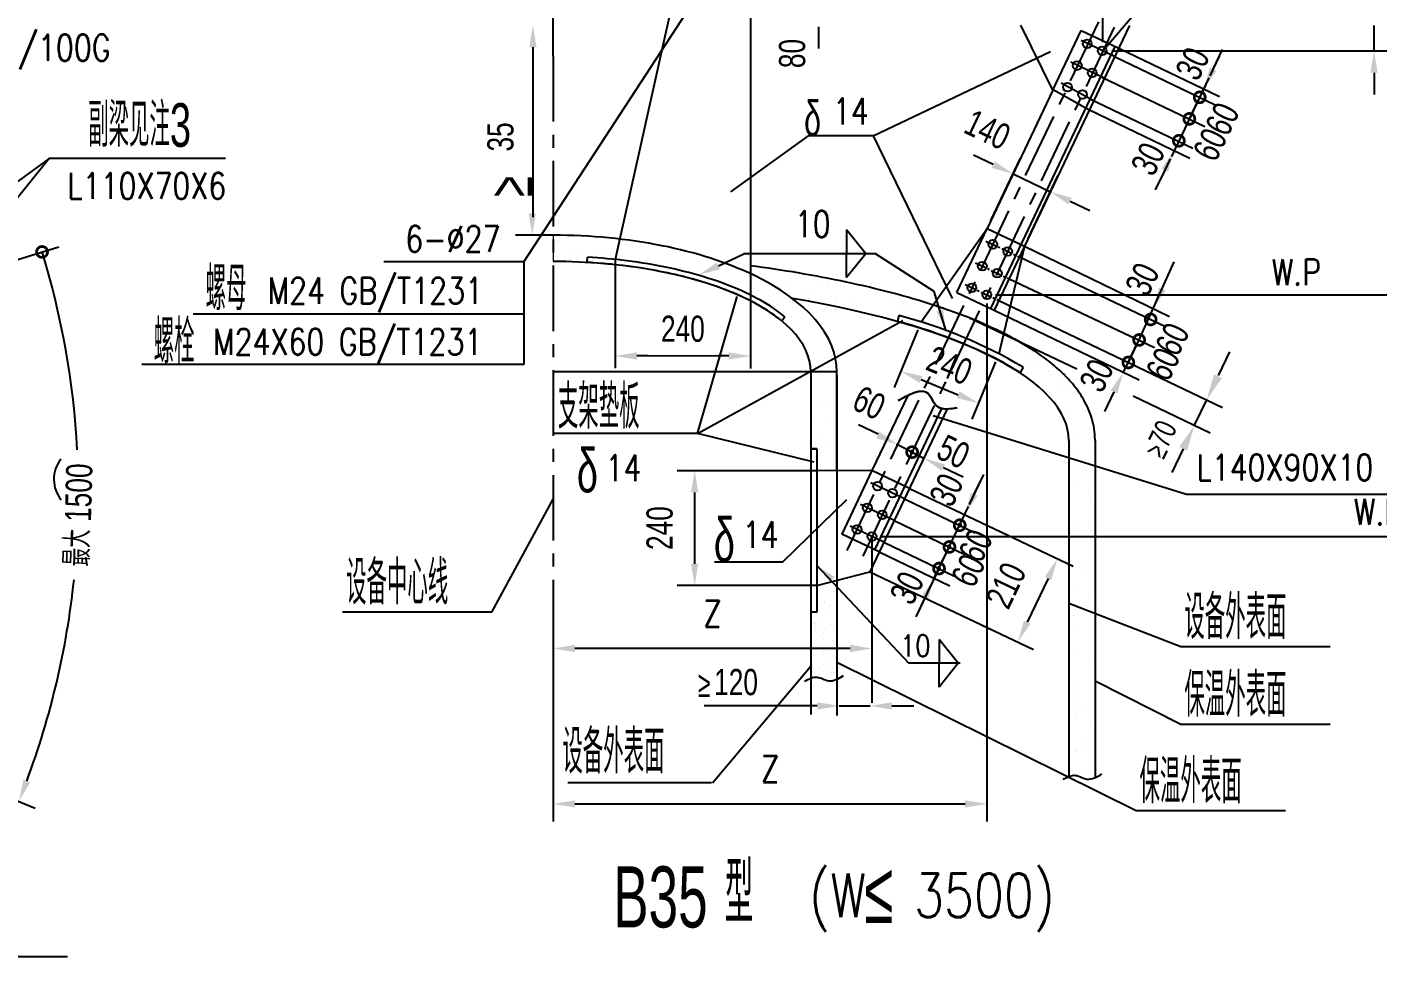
# Model space of a CAD drawing. Extents: x 148 to 221443, y -36682 to 6758.
# Drawn here: x 112932 to 116027, y -18534 to -16402 of the extents above; entities that cross this region are included whole.
import ezdxf
from ezdxf.enums import TextEntityAlignment as Align

# ---------------------------------------------------------------- set-up
doc = ezdxf.new("R2010")
doc.units = 0
doc.header["$LTSCALE"] = 10
doc.header["$MEASUREMENT"] = 0
doc.linetypes.add('CENTERX2', pattern=[4, 2.5, -0.5, 0.5, -0.5])
doc.linetypes.add('PHANTOM2', pattern=[31.75, 15.875, -3.175, 3.175, -3.175, 3.175, -3.175])
for name, color, linetype in [('1', 1, 'Continuous'), ('2', 4, 'Continuous'), ('3', 255, 'Continuous'), ('4', 1, 'CENTERX2'), ('5', 2, 'PHANTOM2'), ('9', 6, 'Continuous'), ('WHITE', 7, 'Continuous')]:
    doc.layers.add(name, color=color, linetype=linetype)
doc.styles.add('HZ', font='ROMS.SHX', dxfattribs={"width": 0.75, "bigfont": 'GBCBIG.SHX'})
doc.styles.get("Standard").update_dxf_attribs({"font": 'wison_e.shx', "width": 0.75, "bigfont": 'wison_c.shx'})
doc.styles.add('XW', font='ROMANS.shx', dxfattribs={"width": 0.85})
doc.dimstyles.new('DIM1', dxfattribs={"dimscale": 20, "dimtxt": 3, "dimasz": 2.5, "dimexe": 2, "dimexo": 0, "dimgap": 1, "dimtad": 0, "dimdec": 0, "dimzin": 0, "dimdsep": 46, "dimtxsty": 'Standard', "dimcen": 2, "dimclrd": 3, "dimclre": 3, "dimclrt": 3, "dimadec": 0, "dimazin": 0, "dimtfac": 0.666667, "dimtdec": 0, "dimtofl": 0, "dimtmove": 2, "dimatfit": 1, "dimfxl": 2, "dimtvp": 1.333333, "dimtolj": 1, "dimtzin": 0, "dimarcsym": 0})

# ---------------------------------------------------------------- blocks, each defined once
blk = doc.blocks.new('_DotSmall')
at = {"layer": 'WHITE', "color": 0, "const_width": 0.5}
blk.add_lwpolyline([(-0.0625, 0, 1), (0.0625, 0, 1)], format="xyb", close=True, dxfattribs=at)
blk = doc.blocks.new('*D1366')
at = {"color": 3, "lineweight": -2}
for p, q in [((112646.2, -17016.5), (113004.7, -16906)), ((112513.1, -18015.9), (112950.4, -18192.3))]:
    blk.add_line(p, q, dxfattribs=at)
for start, end in [(3.0917, 17.1276), (339.555, 353.9968)]:
    blk.add_arc((111166, -17472.6), 1884, start, end, dxfattribs=at)
at = {"color": 3}
blk.add_solid([(112923.6, -18127.7), (112939.1, -18133.7), (112913.3, -18177.3)], dxfattribs=at)
at = {"layer": 'Defpoints', "color": 0}
for p in [(112646.2, -17016.5), (111594, -17340.7), (111596.3, -17646.1), (113027.2, -17765.2), (112513.1, -18015.9)]:
    blk.add_point(p, dxfattribs=at)
at = {"color": 3, "lineweight": -2, "xscale": 50, "yscale": 50, "zscale": 50, "rotation": 107.1276300985596}
blk.add_blockref('_DotSmall', (112966.5, -16917.7), dxfattribs=at)
at = {"color": 3, "insert": (113049.4, -17520.5), "char_height": 60, "attachment_point": 5, "rotation": 88.5443}
blk.add_mtext('最大 1500', dxfattribs=at)

msp = doc.modelspace()

# ---------------------------------------------------------------- linework, layer by layer
for p, q in [((114429.5271, -16260.4744), (114279.3013, -16934.903)), ((114589.5271, -16260.4744), (114589.5271, -17016.4378)), ((115282.4714, -16546.7759), (115208.8661, -16398.0875)), ((115458.1687, -16398.4694), (115217.5271, -16904.6371)), ((115282.4714, -16546.7759), (115131.7297, -16863.8474)), ((115283.0311, -16545.5987), (115367.3348, -16592.6299)), ((114980.563, -17078.0126), (115131.7297, -16863.8474)), ((115131.7297, -16863.8474), (115217.5271, -16904.6371)), ((114215.7898, -16941.794), (114216.4775, -16929.8137)), ((115217.5271, -16904.6371), (115158.3422, -17150.9747)), ((114593.9614, -16973.8685), (114593.9614, -16973.8685)), ((114668.1971, -17066.0742), (114661.7725, -17076.3297)), ((114929.7051, -17063.6082), (114926.2205, -17077.1676)), ((114964.6809, -17074.6463), (114964.6809, -17074.6463)), ((114985.5012, -17071.9052), (114985.5012, -17071.9052)), ((114986.9149, -17060.0247), (114986.9149, -17060.0247)), ((114988.1638, -17076.2926), (114988.1638, -17076.2926)), ((114988.7161, -17075.8424), (114988.7161, -17075.8424)), ((114995.5366, -17083.0485), (114995.5366, -17083.0485)), ((115018.0206, -17067.624), (115018.0206, -17067.624)), ((115190.3941, -17116.3112), (115190.3941, -17116.3112)), ((115192.5605, -17126.1222), (115192.5605, -17126.1222)), ((115197.7669, -17123.0671), (115197.7669, -17123.0671)), ((115199.794, -17133.6961), (115199.794, -17133.6961)), ((115209.4284, -17136.8682), (115209.4284, -17136.8682)), ((115216.9026, -17145.0067), (115216.9026, -17145.0067)), ((115162.5714, -17152.1595), (115162.5714, -17152.1595)), ((115232.5664, -17154.9549), (115232.5664, -17154.9549)), ((115214.3145, -17182.1424), (115207.1441, -17194.1667)), ((114949.8401, -17246.4357), (114867.8404, -17418.9146)), ((115040.3071, -17277.4035), (114862.8872, -17650.5901))]:
    msp.add_line(p, q)
for centre in [(115361.2724, -16440.4569), (115395.5797, -16456.7673), (115338.4261, -16490.6726), (115372.7334, -16506.9829), (115316.1662, -16540.2906), (115350.4735, -16556.6009), (115144.7128, -16900.2266), (115179.0201, -16916.5369), (115120.8789, -16950.255), (115155.1862, -16966.5653), (115097.0449, -16999.7173), (115131.3522, -17016.0277), (114880.9185, -17454.3196), (114915.2258, -17470.6299), (114857.3034, -17503.9918), (114891.6107, -17520.3021), (114833.6883, -17553.664), (114867.9957, -17569.9743)]:
    msp.add_circle(centre, 10)
for radius in [1067.0527, 1081.0527]:
    msp.add_arc((114660.6263, -18110.638), radius, 59.1911824, 75.587308)
for start_param, end_param in [(0.684606863, 0.816669255), (0.684606863, 0.816669255), (0.643497472, 0.684606863), (0.643497472, 0.684606863), (0.637521013, 0.643497472), (0.637521013, 0.643497472), (0.448113179, 0.637521013), (0.448113179, 0.637521013)]:
    msp.add_ellipse((114091.1944, -17349.7562), major_axis=(1227.8837, 0), ratio=0.302766135, start_param=start_param, end_param=end_param)
at = {"layer": '1'}
for p, q in [((114727.7603, -17369.0907), (114727.7603, -17743.7442)), ((114741.7603, -17369.0907), (114727.7603, -17369.0907)), ((114727.7603, -17369.0907), (114741.7603, -17369.0907)), ((114727.7603, -17369.0907), (114727.7603, -17743.7442)), ((114741.4807, -17368.7113), (114741.4807, -17368.7113)), ((114741.7603, -17369.0907), (114741.7603, -17743.7442)), ((114867.8404, -17418.9146), (114741.7603, -17419.0788)), ((114953.6379, -17459.7043), (114867.8404, -17418.9146)), ((114741.7603, -17682.3389), (114862.8872, -17650.5901)), ((114741.7603, -17682.3389), (114741.7603, -17743.7442)), ((114746.1339, -17730.5798), (114746.1339, -17730.5798)), ((114741.7603, -17743.7442), (114727.7603, -17743.7442)), ((114741.7603, -17743.7442), (114727.7603, -17743.7442)), ((114735.5636, -17746.2845), (114735.5636, -17746.2845))]:
    msp.add_line(p, q, dxfattribs=at)
at = {"layer": '2', "linetype": 'Continuous'}
for p, q in [((114137.4602, -16469.0726), (114137.4602, -15605.8201)), ((115397.1749, -16436.8938), (115397.1749, -15605.8201)), ((115397.1749, -16436.8938), (115397.1749, -15605.8201)), ((115397.1749, -16436.8938), (115397.1749, -15782.4541)), ((115397.1749, -16456.8938), (115877.5002, -15889.5167)), ((114745.5809, -16401.4694), (114745.5809, -16451.4694)), ((116018.2799, -16456.8938), (116018.2799, -16398.4694)), ((114870.9709, -16651.9062), (115276.7292, -16458.1951)), ((115417.1749, -16456.8938), (116058.2799, -16456.8938)), ((115433.36, -16450.6523), (115664.2063, -16561.4093)), ((115649.7711, -16499.0264), (115671.3998, -16453.9465)), ((115423.7699, -16469.5376), (115654.536, -16580.2562)), ((115642.6438, -16513.811), (115664.2725, -16468.7311)), ((115391.8937, -16515.2463), (115630.7442, -16629.8436)), ((115618.8075, -16563.4918), (115640.4363, -16518.4119)), ((116018.2799, -16506.8938), (116018.2799, -16556.8938)), ((115621.015, -16558.8909), (115597.1788, -16608.5717)), ((115631.8294, -16536.3508), (115621.015, -16558.8909)), ((115365.7261, -16565.9841), (115603.3811, -16680.0079)), ((115594.6952, -16613.7481), (115616.324, -16568.6682)), ((115366.1349, -16592.0542), (115596.4515, -16702.5571)), ((115597.1788, -16608.5717), (115573.0665, -16658.828)), ((115599.3863, -16603.9708), (115577.7575, -16649.0507)), ((114870.9709, -16651.9062), (115051.4302, -17024.7497)), ((115575.5501, -16653.6516), (115553.9213, -16698.7315)), ((115573.0665, -16658.828), (115560.3876, -16685.2541)), ((113386.7961, -16703.3888), (112982.9163, -16703.3888)), ((115145.9442, -16717.4975), (115100.7877, -16696.0292)), ((115140.317, -16845.7848), (115208.2754, -16702.8405)), ((115551.4377, -16703.9079), (115529.809, -16748.9878)), ((115191.1008, -16738.9657), (115276.8982, -16779.7555)), ((115226.1144, -16886.5745), (115294.0728, -16743.6302)), ((115538.7589, -16730.334), (115517.1301, -16775.4139)), ((115322.0548, -16801.2237), (115367.2113, -16822.692)), ((114145.0681, -16890.3773), (114145.0681, -16890.3773)), ((114152.1733, -16894.8792), (114152.1733, -16894.8792)), ((114147.2182, -16929.1174), (114147.2182, -16929.1174)), ((114876.2048, -16922.0226), (114574.7272, -16922.0226)), ((115205.8138, -16929.2751), (115542.0419, -17089.516)), ((114279.3013, -16934.903), (114279.3013, -17183.8971)), ((115479.0253, -17120.4533), (115560.4158, -16940.1095)), ((114669.3322, -16987.6888), (114669.3322, -16987.6888)), ((114707.2796, -16976.1311), (114707.2796, -16976.1311)), ((114771.6558, -16988.1796), (114771.6558, -16988.1796)), ((114589.5271, -17016.4378), (114589.5271, -17184.873)), ((114596.4469, -17011.3983), (114596.4469, -17011.3983)), ((114597.556, -17001.6152), (114597.556, -17001.6152)), ((114603.8197, -17018.1542), (114603.8197, -17018.1542)), ((114604.6613, -17006.1172), (114604.6613, -17006.1172)), ((114621.4421, -16998.8811), (114621.4421, -16998.8811)), ((114632.8802, -17020.0805), (114632.8802, -17020.0805)), ((114712.4592, -17004.2859), (114712.4592, -17004.2859)), ((114733.2796, -17001.5448), (114733.2796, -17001.5448)), ((114746.1205, -16999.7921), (114746.1205, -16999.7921)), ((114765.799, -16997.2636), (114765.799, -16997.2636)), ((114828.1236, -17023.8567), (114828.1236, -17023.8567)), ((115037.0347, -17097.2193), (115010.4514, -17008.2468)), ((115151.3522, -17016.0277), (116192.0312, -17016.0277)), ((114632.2256, -17036.074), (114632.2256, -17036.074)), ((114644.4742, -17042.599), (114644.4742, -17042.599)), ((114649.748, -17030.8265), (114649.748, -17030.8265)), ((114651.847, -17049.3549), (114651.847, -17049.3549)), ((114654.0238, -17037.2924), (114654.0238, -17037.2924)), ((114677.9099, -17034.5583), (114677.9099, -17034.5583)), ((114679.366, -17031.8335), (114679.366, -17031.8335)), ((114686.5567, -17028.9212), (114686.5567, -17028.9212)), ((114696.2338, -17042.5794), (114696.2338, -17042.5794)), ((114707.3771, -17026.1801), (114707.3771, -17026.1801)), ((114723.4199, -17025.1923), (114723.4199, -17025.1923)), ((114911.124, -17026.4109), (114911.124, -17026.4109)), ((114927.9919, -17037.1568), (114927.9919, -17037.1568)), ((114930.4472, -17024.3475), (114930.4472, -17024.3475)), ((114948.3508, -17039.8107), (114948.3508, -17039.8107)), ((114684.1809, -17065.5569), (114684.1809, -17065.5569)), ((114710.4722, -17069.5121), (114710.4722, -17069.5121)), ((114731.9976, -17072.0617), (114731.9976, -17072.0617)), ((114882.2113, -17061.3602), (114882.2113, -17061.3602)), ((114678.4321, -17086.524), (114678.4321, -17086.524)), ((114685.8049, -17093.2799), (114685.8049, -17093.2799)), ((114720.6044, -17125.1677), (114720.6044, -17125.1677)), ((114540.2343, -17156.0738), (114329.3013, -17156.0738)), ((114734.5173, -17149.1347), (114734.5173, -17149.1347)), ((114742.7773, -17169.6762), (114742.7773, -17169.6762)), ((114760.4174, -17161.6496), (114760.4174, -17161.6496)), ((114767.7901, -17168.4055), (114767.7901, -17168.4055)), ((114775.392, -17157.1148), (114775.392, -17157.1148)), ((115250.5496, -17173.7563), (115250.5496, -17173.7563)), ((115270.1525, -17175.5538), (115270.1525, -17175.5538)), ((114785.2729, -17189.1949), (114785.2729, -17189.1949)), ((115272.3794, -17191.4368), (115272.3794, -17191.4368)), ((115279.7521, -17198.1927), (115279.7521, -17198.1927)), ((115307.0173, -17209.4335), (115307.0173, -17209.4335)), ((114737.037, -17226.2076), (114737.037, -17226.2076)), ((115307.1221, -17236.6951), (115307.1221, -17236.6951)), ((115314.5516, -17230.0806), (115314.5516, -17230.0806)), ((114757.9406, -17262.9783), (114757.9406, -17262.9783)), ((114775.0825, -17269.8403), (114775.0825, -17269.8403)), ((115274.6027, -17240.9763), (115274.6027, -17240.9763)), ((115354.3646, -17266.5624), (115354.3646, -17266.5624)), ((115302.4577, -17275.7179), (115302.4577, -17275.7179)), ((115309.5371, -17286.5065), (115309.5371, -17286.5065)), ((115361.7374, -17273.3183), (115361.7374, -17273.3183)), ((114468.2022, -17333.5832), (114137.4602, -17333.5832)), ((114735.8901, -17399.8767), (114468.2022, -17333.5832)), ((114739.5568, -17303.2806), (114739.5568, -17303.2806)), ((114746.6634, -17331.3188), (114746.6634, -17331.3188)), ((114764.3298, -17310.526), (114764.3298, -17310.526)), ((114762.3011, -17365.9703), (114762.3011, -17365.9703)), ((115323.4775, -17383.551), (115323.4775, -17383.551)), ((115334.7628, -17375.882), (115334.7628, -17375.882)), ((115358.277, -17415.4389), (115358.277, -17415.4389)), ((115366.1445, -17401.0829), (115366.1445, -17401.0829)), ((115327.5421, -17441.1388), (115327.5421, -17441.1388)), ((115348.3624, -17438.3977), (115348.3624, -17438.3977)), ((113996.8285, -17743.4604), (114137.4337, -17484.2761)), ((114663.5695, -17627.921), (114810.0035, -17484.9214)), ((114953.6379, -17459.7043), (115328.9686, -17638.1435)), ((115320.0172, -17525.6715), (115320.0172, -17525.6715)), ((115321.7811, -17526.7786), (115321.7811, -17526.7786)), ((115338.6489, -17537.5246), (115338.6489, -17537.5246)), ((115364.4219, -17539.8495), (115364.4219, -17539.8495)), ((114867.9957, -17569.9743), (114867.9957, -17951.5909)), ((115359.8302, -17562.1534), (115359.8302, -17562.1534)), ((115367.203, -17568.9093), (115367.203, -17568.9093)), ((115371.184, -17555.2288), (115371.184, -17555.2288)), ((114867.9957, -17589.9743), (114867.9957, -17866.7177)), ((115319.616, -17594.7983), (115319.616, -17594.7983)), ((114507.2266, -17627.921), (114663.5695, -17627.921)), ((114741.0707, -17635.8187), (114952.3672, -17860.4636)), ((115354.0862, -17626.9427), (115354.0862, -17626.9427)), ((115370.954, -17637.6887), (115370.954, -17637.6887)), ((115373.7037, -17632.3017), (115373.7037, -17632.3017)), ((114862.8872, -17650.5901), (115238.2179, -17829.0293)), ((115271.3751, -17666.1254), (115223.5609, -17766.6982)), ((115321.5704, -17672.386), (115321.5704, -17672.386)), ((115322.1358, -17671.8712), (115322.1358, -17671.8712)), ((115346.9706, -17645.713), (115346.9706, -17645.713)), ((114752.1554, -17688.6453), (114752.1554, -17688.6453)), ((114765.2697, -17676.2775), (114765.2697, -17676.2775)), ((114765.2697, -17676.2775), (114765.2697, -17676.2775)), ((114765.2697, -17676.2775), (114765.2697, -17676.2775)), ((114765.2697, -17676.2775), (114765.2697, -17676.2775)), ((114781.6939, -17696.0893), (114781.6939, -17696.0893)), ((115328.9431, -17679.1419), (115328.9431, -17679.1419)), ((114753.4153, -17727.1818), (114753.4153, -17727.1818)), ((114754.9559, -17715.2687), (114754.9559, -17715.2687)), ((114758.6423, -17718.6466), (114758.6423, -17718.6466)), ((114759.0504, -17721.4555), (114759.0504, -17721.4555)), ((114767.4844, -17726.8285), (114767.4844, -17726.8285)), ((114773.2995, -17727.0034), (114773.2995, -17727.0034)), ((114776.0421, -17734.5905), (114776.0421, -17734.5905)), ((114777.5333, -17708.6754), (114777.5333, -17708.6754)), ((114783.7096, -17725.6329), (114783.7096, -17725.6329)), ((115363.7426, -17711.0298), (115363.7426, -17711.0298)), ((115376.2235, -17709.3747), (115376.2235, -17709.3747)), ((114754.6752, -17765.7183), (114754.6752, -17765.7183)), ((114778.7931, -17747.2119), (114778.7931, -17747.2119)), ((115324.6555, -17748.9442), (115324.6555, -17748.9442)), ((115330.5107, -17751.446), (115330.5107, -17751.446)), ((115351.3311, -17748.705), (115351.3311, -17748.705)), ((114735.826, -17770.385), (114735.826, -17770.385)), ((114736.4346, -17768.5115), (114736.4346, -17768.5115)), ((114739.5124, -17773.7629), (114739.5124, -17773.7629)), ((114751.7162, -17796.3665), (114751.7162, -17796.3665)), ((114764.5738, -17779.9351), (114764.5738, -17779.9351)), ((114775.203, -17771.5376), (114775.203, -17771.5376)), ((114783.6369, -17776.9106), (114783.6369, -17776.9106)), ((115339.4177, -17776.7647), (115339.4177, -17776.7647)), ((115378.7432, -17786.4476), (115378.7432, -17786.4476)), ((114817.9957, -17826.7177), (114187.4602, -17826.7177)), ((114729.0727, -17821.7328), (114729.0727, -17821.7328)), ((114730.1511, -17824.0395), (114730.1511, -17824.0395)), ((114737.5067, -17827.1058), (114737.5067, -17827.1058)), ((114755.9351, -17804.2547), (114755.9351, -17804.2547)), ((114776.8186, -17807.9478), (114776.8186, -17807.9478)), ((114780.505, -17811.3258), (114780.505, -17811.3258)), ((114781.3129, -17824.2849), (114781.3129, -17824.2849)), ((115325.4828, -17821.2624), (115325.4828, -17821.2624)), ((115327.1752, -17826.0171), (115327.1752, -17826.0171)), ((114729.1783, -17836.3781), (114729.1783, -17836.3781)), ((114737.7822, -17844.8232), (114737.7822, -17844.8232)), ((114756.3438, -17832.8016), (114756.3438, -17832.8016)), ((114757.1949, -17842.7912), (114757.1949, -17842.7912)), ((114766.754, -17831.4311), (114766.754, -17831.4311)), ((114767.8688, -17846.4486), (114767.8688, -17846.4486)), ((114783.0137, -17829.2905), (114783.0137, -17829.2905)), ((115473.1004, -18199.1134), (114787.7303, -17858.5019)), ((115365.2958, -17857.7443), (115365.2958, -17857.7443)), ((115367.3906, -17850.1567), (115367.3906, -17850.1567)), ((114502.4577, -18134.8169), (114726.9692, -17868.1321)), ((114731.3585, -17887.874), (114731.3585, -17887.874)), ((114731.4109, -17862.576), (114731.4109, -17862.576)), ((114745.2253, -17871.8148), (114745.2253, -17871.8148)), ((114747.6182, -17885.7334), (114747.6182, -17885.7334)), ((114753.6592, -17877.1878), (114753.6592, -17877.1878)), ((114757.6887, -17863.0641), (114757.6887, -17863.0641)), ((114761.3751, -17866.4421), (114761.3751, -17866.4421)), ((114774.7838, -17882.157), (114774.7838, -17882.157)), ((114778.7749, -17882.386), (114778.7749, -17882.386)), ((114785.1939, -17880.7865), (114785.1939, -17880.7865)), ((115069.6954, -17860.4636), (114952.3672, -17860.4636)), ((115371.7228, -17876.9288), (115371.7228, -17876.9288)), ((115372.6686, -17864.5002), (115372.6686, -17864.5002)), ((114784.0213, -17896.5306), (114784.0213, -17896.5306)), ((115329.695, -17903.0901), (115329.695, -17903.0901)), ((115326.4359, -17927.6613), (115326.4359, -17927.6613)), ((115343.3038, -17938.4073), (115343.3038, -17938.4073)), ((114692.4702, -17958.2899), (114483.5734, -17958.2899)), ((114742.4702, -17958.2899), (114692.4702, -17958.2899)), ((114792.4702, -17958.2899), (114863.6744, -17958.2899)), ((114913.6744, -17958.2899), (114963.6744, -17958.2899)), ((115327.036, -17967.977), (115327.036, -17967.977)), ((115332.2147, -17980.163), (115332.2147, -17980.163)), ((115334.4087, -17974.7329), (115334.4087, -17974.7329)), ((115349.9392, -17956.0203), (115349.9392, -17956.0203)), ((115369.2082, -18006.6207), (115369.2082, -18006.6207)), ((115358.7411, -18027.8254), (115358.7411, -18027.8254)), ((115375.6089, -18038.5714), (115375.6089, -18038.5714)), ((115333.4793, -18061.7533), (115333.4793, -18061.7533)), ((115334.7344, -18057.236), (115334.7344, -18057.236)), ((115354.2997, -18059.0122), (115354.2997, -18059.0122)), ((115330.9484, -18116.8534), (115330.9484, -18116.8534))]:
    msp.add_line(p, q, dxfattribs=at)
at = {"layer": '2'}
for p, q in [((114070.2253, -16940.7523), (114454.5271, -16351.4694)), ((114091.0347, -16448.4694), (114091.0347, -16838.1823)), ((114722.1002, -16651.9062), (114544.0916, -16780.2461)), ((114870.9709, -16651.9062), (114722.1002, -16651.9062)), ((114137.4602, -16879.5307), (114051.0347, -16879.5307)), ((115010.4514, -17008.2468), (114876.2048, -16922.0226)), ((115217.5271, -16904.6371), (115549.328, -17065.9239)), ((114070.2253, -16940.7523), (113749.6614, -16940.7523)), ((114070.2253, -16940.7523), (114070.2253, -17175.5897)), ((115181.9799, -16979.3035), (115515.6744, -17136.4615)), ((115131.3522, -17036.0277), (115131.3522, -18222.8862)), ((115147.7182, -17051.4738), (115480.1566, -17210.6434)), ((115158.4533, -17028.8936), (115670.8349, -17274.1731)), ((114070.2253, -17060.0104), (113312.5364, -17060.0104)), ((115091.3842, -17069.0208), (115337.208, -17185.8441)), ((114972.9695, -17096.5149), (114918.9196, -17228.2128)), ((115479.5966, -17119.1876), (115454.8627, -17170.8463)), ((115454.8936, -17170.7817), (115476.486, -17125.6843)), ((115479.5966, -17119.1876), (115458.0042, -17164.2849)), ((115661.6192, -17200.7954), (115687.53, -17146.6786)), ((114070.2253, -17175.5897), (113195.1499, -17175.5897)), ((115150.7487, -17169.4771), (115096.6988, -17301.1749)), ((115444.0787, -17193.3695), (115454.8936, -17170.7817)), ((114980.3626, -17210.1919), (115065.6299, -17245.1863)), ((115422.4864, -17238.4668), (115400.894, -17283.5642)), ((115466.5566, -17247.7755), (115643.0207, -17332.2654)), ((115606.9428, -17314.9915), (115635.7084, -17254.9122)), ((115588.7276, -17473.7672), (115008.1723, -17293.308)), ((114881.9508, -17335.6972), (114836.7943, -17314.2289)), ((114924.0791, -17357.6206), (114986.4249, -17390.513)), ((115581.032, -17369.1083), (115555.1211, -17423.2252)), ((114741.7603, -17419.0788), (114421.6875, -17419.0788)), ((115031.5815, -17411.9813), (115076.738, -17433.4495)), ((115091.142, -17496.8235), (115112.7343, -17451.7261)), ((115102.4601, -17473.0169), (115124.0524, -17427.9195)), ((114461.6875, -17469.0788), (114461.6875, -17632.3389)), ((114942.3198, -17483.5109), (115104.6566, -17561.2368)), ((116093.5098, -17473.7672), (115588.7276, -17473.7672)), ((115045.5723, -17591.8137), (115089.1192, -17501.3983)), ((114918.7047, -17533.1831), (115081.0415, -17610.909)), ((114887.9957, -17569.9743), (116346.7871, -17569.9743)), ((114884.3554, -17605.4336), (115046.4939, -17683.0645)), ((114895.0896, -17582.8552), (115057.2901, -17660.5159)), ((115045.9345, -17591.593), (115022.183, -17641.2001)), ((115022.183, -17641.2001), (115043.7753, -17596.1028)), ((115021.2122, -17643.242), (114999.6199, -17688.3393)), ((115010.416, -17665.7906), (115021.2122, -17643.242)), ((114741.7603, -17682.3389), (114421.6875, -17682.3389)), ((115002.3267, -17683.3755), (114980.7343, -17728.4729)), ((114989.7944, -17708.8461), (114968.2021, -17753.9435)), ((114991.4064, -17705.865), (114969.8141, -17750.9623)), ((115575.7985, -17822.7468), (115319.0781, -17723.3822)), ((113996.8285, -17743.4604), (113655.1623, -17743.4604)), ((114137.4602, -17768.9429), (114137.4602, -18222.8862)), ((115917.4647, -17822.7468), (115575.7985, -17822.7468)), ((115575.7985, -18000.7751), (115379.078, -17901.4105)), ((115917.4647, -18000.7751), (115575.7985, -18000.7751)), ((114500.0282, -18134.4663), (114171.1467, -18134.4663)), ((114187.4602, -18182.8862), (115081.3522, -18182.8862)), ((115815.6724, -18199.1134), (115473.1004, -18199.1134)), ((113024.8892, -18533.7958), (112556.4577, -18533.7958))]:
    msp.add_line(p, q, dxfattribs=at)
at = {"layer": '2', "color": 3, "linetype": 'Continuous'}
for q in [(112029.6422, -17397.4067), (112410.5874, -17415.346)]:
    msp.add_line((112982.9163, -16703.3888), q, dxfattribs=at)
at = {"layer": '2', "color": 7, "linetype": 'Continuous'}
for p, q in [((114853.5336, -16922.0226), (114809.7989, -16867.4082)), ((114809.7989, -16867.4082), (114809.7989, -16922.0226)), ((114853.5336, -16922.0226), (114809.7989, -16976.6371)), ((114809.7989, -16976.6371), (114809.7989, -16922.0226)), ((115021.8026, -17805.8491), (115021.8026, -17860.4636)), ((115065.5374, -17860.4636), (115021.8026, -17805.8491)), ((115021.8026, -17915.078), (115021.8026, -17860.4636)), ((115065.5374, -17860.4636), (115021.8026, -17915.078))]:
    msp.add_line(p, q, dxfattribs=at)
at = {"layer": '2', "linetype": 'Continuous', "lineweight": 0}
for p, q in [((114137.4602, -16879.5307), (114137.4602, -16939.5565)), ((114783.0789, -17160.5529), (114727.3965, -17191.1513)), ((114727.3965, -17191.1513), (114783.0789, -17160.5529)), ((114741.7603, -17636.5519), (114776.3091, -17673.2833)), ((114776.3091, -17673.2833), (114741.7603, -17682.3389)), ((114776.3091, -17673.2833), (114787.7601, -17670.2818)), ((114787.7601, -17685.4577), (114776.3091, -17673.2833)), ((114787.7601, -17670.2818), (114787.7601, -17660.0372))]:
    msp.add_line(p, q, dxfattribs=at)
at = {"layer": '2', "color": 1, "linetype": 'CENTERX2'}
for p, q in [((115129.0477, -16892.7791), (115205.8138, -16929.2751)), ((115105.2541, -16942.8267), (115181.9799, -16979.3035)), ((115081.68, -16992.4126), (115158.1459, -17028.7659))]:
    msp.add_line(p, q, dxfattribs=at)
at = {"layer": '2', "linetype": 'Continuous'}
msp.add_lwpolyline([(114516.3493, -16949.3295), (114574.7272, -16922.0226)], dxfattribs=at)
at = {"layer": '2', "color": 3, "linetype": 'Continuous'}
msp.add_arc((113068.2415, -17439.1648), 74.6554, 141.6222715, 219.1097898, dxfattribs=at)
at = {"layer": '2'}
for centre, start_param, end_param in [((114959.0954, -17376.5658), -1.231937653, 1.909655), ((114959.0954, -17376.5658), 0.224872402, 1.909655), ((114959.0954, -17376.5658), 0.224872402, 1.909655), ((114959.0954, -17376.5658), -1.231937653, 0.224872402), ((114959.0954, -17376.5658), -1.231937653, 0.224872402), ((114959.0954, -17376.5658), 1.909655, 5.051247654), ((114959.0954, -17376.5658), 1.909655, 1.983778503), ((114959.0954, -17376.5658), 1.909655, 1.983778503), ((114959.0954, -17376.5658), 1.983778503, 3.594437599), ((114959.0954, -17376.5658), 1.983778503, 3.594437599), ((114959.0954, -17376.5658), 3.594437599, 5.051247654), ((114959.0954, -17376.5658), 3.594437599, 5.051247654), ((115069.3148, -17544.0284), 0.421766785, 1.735693465), ((115069.3148, -17544.0284), 0.421766785, 1.735693465), ((115069.3148, -17544.0284), -1.231937653, 1.909655), ((115069.3148, -17544.0284), -1.057976117, 0.421766785), ((115069.3148, -17544.0284), -1.057976117, 0.421766785), ((115069.3148, -17544.0284), 1.735693465, 1.909655), ((115069.3148, -17544.0284), 1.735693465, 1.909655), ((115069.3148, -17544.0284), 1.909655, 5.051247654), ((115069.3148, -17544.0284), 1.909655, 3.397543216), ((115069.3148, -17544.0284), 1.909655, 3.397543216), ((115069.3148, -17544.0284), -1.231937653, -1.057976117), ((115069.3148, -17544.0284), -1.231937653, -1.057976117), ((115069.3148, -17544.0284), 3.397543216, 5.051247654), ((115069.3148, -17544.0284), 3.397543216, 5.051247654), ((115044.6014, -17593.8558), -1.231937653, 1.909655), ((115044.6014, -17593.8558), 0.224872402, 1.909655), ((115044.6014, -17593.8558), 0.224872402, 1.909655), ((115044.6014, -17593.8558), -1.231937653, 0.224872402), ((115044.6014, -17593.8558), -1.231937653, 0.224872402), ((115044.6014, -17593.8558), 1.909655, 5.051247654), ((115044.6014, -17593.8558), 1.909655, 1.983778503), ((115044.6014, -17593.8558), 1.909655, 1.983778503), ((115044.6014, -17593.8558), 1.983778503, 3.594437599), ((115044.6014, -17593.8558), 1.983778503, 3.594437599), ((115044.6014, -17593.8558), 3.594437599, 5.051247654), ((115044.6014, -17593.8558), 3.594437599, 5.051247654), ((115021.2122, -17643.242), 0.338858674, 1.909655), ((115021.2122, -17643.242), 0.338858674, 1.909655), ((115021.2122, -17643.242), 0.338858674, 1.909655), ((115021.2122, -17643.242), 0.338858674, 1.909655), ((115021.2122, -17643.242), -1.231937653, 1.909655), ((115021.2122, -17643.242), -1.231937653, 1.909655), ((115021.2122, -17643.242), -1.231937653, 0.338858674), ((115021.2122, -17643.242), -1.231937653, 0.338858674), ((115021.2122, -17643.242), -1.231937653, 0.338858674), ((115021.2122, -17643.242), -1.231937653, 0.338858674), ((115021.2122, -17643.242), 1.909655, 5.051247654), ((115021.2122, -17643.242), 1.909655, 5.051247654), ((115021.2122, -17643.242), 3.480451327, 5.051247654), ((115021.2122, -17643.242), 3.480451327, 5.051247654), ((115021.2122, -17643.242), 3.480451327, 5.051247654), ((115021.2122, -17643.242), 3.480451327, 5.051247654), ((115021.2122, -17643.242), 1.909655, 3.480451327), ((115021.2122, -17643.242), 1.909655, 3.480451327), ((115021.2122, -17643.242), 1.909655, 3.480451327), ((115021.2122, -17643.242), 1.909655, 3.480451327)]:
    msp.add_ellipse(centre, major_axis=(-2.2097, 2.2097), ratio=1, start_param=start_param, end_param=end_param, dxfattribs=at)
for points, knots in [([(115020.9892, -17043.5162), (115016.8107, -17042.1172), (115012.6016, -17040.7285), (115008.2243, -17039.3052), (115008.086, -17039.2603), (115007.9477, -17039.2154)], [3.87675868928, 3.87675868928, 3.87675868928, 3.87675868928, 3.89136947255, 3.89136947255, 3.89184588575, 3.89184588575, 3.89184588575, 3.89184588575]), ([(115038.1799, -17049.3904), (115028.4151, -17045.9849), (115018.4745, -17042.638), (115008.2243, -17039.3052), (115008.086, -17039.2603), (115007.9477, -17039.2154)], [3.85651706498, 3.85651706498, 3.85651706498, 3.85651706498, 3.89136947255, 3.89136947255, 3.89184588575, 3.89184588575, 3.89184588575, 3.89184588575]), ([(115020.9893, -17043.5163), (115016.8107, -17042.1172), (115012.6017, -17040.7285), (115008.2243, -17039.3052), (115008.086, -17039.2603), (115007.9477, -17039.2154)], [3.87675861843, 3.87675861843, 3.87675861843, 3.87675861843, 3.89136947255, 3.89136947255, 3.89184588575, 3.89184588575, 3.89184588575, 3.89184588575]), ([(114787.7601, -17199.9497), (114787.7599, -17198.3284), (114787.7362, -17196.707), (114787.6642, -17194.2486), (114787.6333, -17193.4111), (114787.5962, -17192.5739)], [3.14166137171, 3.14166137171, 3.14166137171, 3.14166137171, 3.15360136839, 3.15360136839, 3.15977306342, 3.15977306342, 3.15977306342, 3.15977306342]), ([(114984.3717, -17236.7152), (114989.0099, -17237.234), (115000.2376, -17242.0784), (115006.3699, -17259.1473), (115012.2335, -17266.583)], [53.970582789, 53.970582789, 53.970582789, 53.970582789, 70.520679112, 99.132804439, 99.132804439, 99.132804439, 99.132804439]), ([(114996.0412, -17241.9317), (114996.214, -17242.0926), (114997.029, -17242.8774), (114997.8061, -17243.7531), (114998.4014, -17244.4913)], [69.702985834, 69.702985834, 69.702985834, 69.702985834, 70.520679112, 73.596760914, 73.596760914, 73.596760914, 73.596760914]), ([(115012.2335, -17266.583), (115013.141, -17267.7338), (115024.4699, -17280.4272), (115044.569, -17277.408), (115062.974, -17274.6432)], [99.132804439, 99.132804439, 99.132804439, 99.132804439, 103.560836082, 151.670156262, 151.670156262, 151.670156262, 151.670156262]), ([(115014.7297, -17269.3927), (115014.8564, -17269.5175), (115015.3894, -17270.0309), (115015.9397, -17270.5133), (115016.3678, -17270.8627)], [103.000288783, 103.000288783, 103.000288783, 103.000288783, 103.560836082, 105.338608878, 105.338608878, 105.338608878, 105.338608878])]:
    msp.add_open_spline(points, degree=3, knots=knots, dxfattribs=at)
for points in [[(115038.1799, -17049.3904), (115032.5087, -17047.4126), (115026.7782, -17045.4545), (115020.9892, -17043.5162)], [(115038.1799, -17049.3904), (115032.5087, -17047.4126), (115026.7782, -17045.4545), (115020.9893, -17043.5163)], [(114783.4479, -17162.129), (114783.3274, -17161.6031), (114783.2043, -17161.0777), (114783.0789, -17160.5529)], [(114949.8401, -17246.4357), (114962.6631, -17240.0468), (114974.6643, -17235.6292), (114984.3717, -17236.7152)], [(114957.0404, -17243.036), (114958.7501, -17242.2794), (114960.439, -17241.5725), (114962.1034, -17240.9244)], [(114962.1034, -17240.9244), (114964.3997, -17240.0304), (114966.6493, -17239.2484), (114968.8422, -17238.6024)], [(114968.8422, -17238.6024), (114969.9854, -17238.2657), (114971.1132, -17237.9659), (114972.2241, -17237.7065)], [(114972.2241, -17237.7065), (114973.0041, -17237.5244), (114973.7759, -17237.3621), (114974.5389, -17237.221)], [(114974.5389, -17237.221), (114975.5643, -17237.0313), (114976.5739, -17236.8796), (114977.5664, -17236.7689)], [(114977.5664, -17236.7689), (114978.2949, -17236.6876), (114979.0141, -17236.6284), (114979.7237, -17236.5924)], [(114979.7237, -17236.5924), (114980.3718, -17236.5595), (114981.0118, -17236.5459), (114981.6434, -17236.5525)], [(114981.6434, -17236.5525), (114982.3369, -17236.5598), (114983.0202, -17236.5914), (114983.6929, -17236.6485)], [(114983.6929, -17236.6485), (114983.9204, -17236.6678), (114984.1467, -17236.69), (114984.3717, -17236.7152)], [(114984.3717, -17236.7152), (114984.6449, -17236.7457), (114984.9163, -17236.7806), (114985.1858, -17236.82)], [(114985.1858, -17236.82), (114985.6967, -17236.8946), (114986.201, -17236.9852), (114986.6984, -17237.0922)], [(114986.6984, -17237.0922), (114987.2189, -17237.2042), (114987.7318, -17237.3342), (114988.237, -17237.483)], [(114988.237, -17237.483), (114988.6065, -17237.5917), (114988.9718, -17237.7105), (114989.3328, -17237.8394)], [(114989.3328, -17237.8394), (114989.7866, -17238.0015), (114990.2336, -17238.1797), (114990.6737, -17238.3746)], [(114990.6737, -17238.3746), (114991.0225, -17238.529), (114991.3669, -17238.6938), (114991.7069, -17238.8694)], [(114991.7069, -17238.8694), (114991.9931, -17239.0171), (114992.2761, -17239.1725), (114992.556, -17239.3355)], [(114992.556, -17239.3355), (114992.8892, -17239.5297), (114993.2178, -17239.7347), (114993.5418, -17239.951)], [(114993.5418, -17239.951), (114993.8133, -17240.1322), (114994.0815, -17240.3212), (114994.3464, -17240.5182)], [(114994.3464, -17240.5182), (114994.6632, -17240.7539), (114994.9753, -17241.0009), (114995.2825, -17241.2597)], [(114927.8579, -17258.3612), (114935.2706, -17254.1813), (114942.6833, -17250.0014), (114949.8401, -17246.4357)], [(114927.8579, -17258.3612), (114931.5285, -17256.2914), (114935.1992, -17254.2216), (114938.8388, -17252.2263)], [(114938.8388, -17252.2263), (114942.4071, -17250.2701), (114945.9456, -17248.3856), (114949.4249, -17246.6431)], [(114949.4249, -17246.6431), (114949.5634, -17246.5737), (114949.7018, -17246.5046), (114949.8401, -17246.4357)], [(114949.8401, -17246.4357), (114952.2731, -17245.2234), (114954.6766, -17244.0822), (114957.0404, -17243.036)], [(114995.2825, -17241.2597), (114995.5388, -17241.4755), (114995.7917, -17241.6995), (114996.0412, -17241.9317)], [(114998.4014, -17244.4913), (114998.9732, -17245.2004), (114999.5278, -17245.9524), (115000.0697, -17246.7381)], [(115000.0697, -17246.7381), (115001.3337, -17248.5708), (115002.5282, -17250.587), (115003.7096, -17252.6707)], [(115003.7096, -17252.6707), (115005.0563, -17255.0462), (115006.3859, -17257.5096), (115007.7816, -17259.8891)], [(115007.7816, -17259.8891), (115008.5187, -17261.1458), (115009.2743, -17262.3791), (115010.0605, -17263.5637)], [(115010.0605, -17263.5637), (115010.7578, -17264.6143), (115011.4793, -17265.6266), (115012.2335, -17266.583)], [(115012.2335, -17266.583), (115012.2335, -17266.583), (115012.2335, -17266.583), (115012.2335, -17266.583)], [(115012.2335, -17266.583), (115012.6871, -17267.1583), (115013.1526, -17267.7133), (115013.6317, -17268.2442)], [(115013.6317, -17268.2442), (115013.9898, -17268.641), (115014.3555, -17269.0243), (115014.7297, -17269.3927)], [(115016.3678, -17270.8627), (115016.7658, -17271.1875), (115017.1722, -17271.4974), (115017.5866, -17271.7928)], [(115017.5866, -17271.7928), (115018.0861, -17272.1489), (115018.5973, -17272.484), (115019.1196, -17272.799)], [(115019.1196, -17272.799), (115019.6491, -17273.1183), (115020.1901, -17273.4171), (115020.7421, -17273.6962)], [(115020.7421, -17273.6962), (115021.1875, -17273.9214), (115021.64, -17274.1338), (115022.0993, -17274.334)], [(115022.0993, -17274.334), (115022.7681, -17274.6255), (115023.4514, -17274.8909), (115024.1483, -17275.132)], [(115024.1483, -17275.132), (115024.6331, -17275.2997), (115025.1245, -17275.4555), (115025.6222, -17275.6001)], [(115025.6222, -17275.6001), (115027.0792, -17276.0233), (115028.5901, -17276.3499), (115030.1475, -17276.5931)], [(115030.1475, -17276.5931), (115031.2604, -17276.7668), (115032.397, -17276.898), (115033.5547, -17276.9916)], [(115033.5547, -17276.9916), (115035.2219, -17277.1262), (115036.9327, -17277.1827), (115038.6791, -17277.1756)], [(115038.6791, -17277.1756), (115040.9885, -17277.1662), (115043.36, -17277.0455), (115045.7749, -17276.8471)], [(115045.7749, -17276.8471), (115048.3741, -17276.6336), (115051.0236, -17276.3301), (115053.6998, -17275.9785)], [(115053.6998, -17275.9785), (115056.7677, -17275.5755), (115059.8709, -17275.1094), (115062.974, -17274.6432)]]:
    msp.add_open_spline(points, degree=3, dxfattribs=at)
msp.add_spline([(114927.8579, -17258.3612), (114996.5546, -17242.4262), (115015.113, -17269.7619), (115062.974, -17274.6432)], degree=3, dxfattribs=at)
for points in [[(114082.7014, -16448.4694), (114099.3681, -16448.4694), (114091.0347, -16398.4694)], [(114081.2595, -16829.5307), (114097.9261, -16829.5307), (114089.5928, -16879.5307)], [(115525.7329, -16999.1911), (115540.7654, -17006.3886), (115511.6568, -17047.8872)], [(114983.5266, -17202.4825), (114977.1986, -17217.9012), (114934.1066, -17191.208)], [(115414.9701, -17234.8681), (115430.0026, -17242.0656), (115444.0787, -17193.3695)], [(115651.7537, -17198.2585), (115669.7927, -17206.8954), (115634.8624, -17256.6938)], [(115068.7938, -17237.477), (115062.4659, -17252.8956), (115111.8858, -17264.1701)], [(114884.7941, -17329.7166), (114877.638, -17344.7688), (114926.3726, -17358.711)], [(115572.0125, -17364.7899), (115590.0514, -17373.4268), (115606.9428, -17314.9915)], [(115035.1595, -17404.4552), (115028.0034, -17419.5074), (114986.4249, -17390.513)], [(114453.3542, -17469.0788), (114470.0208, -17469.0788), (114461.6875, -17419.0788)], [(115094.9439, -17469.4182), (115109.9763, -17476.6156), (115080.8677, -17518.1142)], [(114453.3542, -17632.3389), (114470.0208, -17632.3389), (114461.6875, -17682.3389)], [(114981.3075, -17707.2893), (114996.3399, -17714.4867), (115010.416, -17665.7906)], [(114187.4602, -18174.5529), (114187.4602, -18191.2195), (114137.4602, -18182.8862)], [(115081.3522, -18174.5529), (115081.3522, -18191.2195), (115131.3522, -18182.8862)]]:
    msp.add_solid(points, dxfattribs=at)
at = {"layer": '2', "linetype": 'Continuous'}
for points in [[(116009.9465, -16506.8938), (116026.6132, -16506.8938), (116018.2799, -16456.8938)], [(115642.2578, -16495.4216), (115657.2844, -16502.6312), (115628.1424, -16544.1063)], [(115149.5223, -16709.9714), (115142.3662, -16725.0236), (115191.1008, -16738.9657)], [(115531.2456, -16726.7292), (115546.2722, -16733.9388), (115560.3876, -16685.2541)], [(115325.6328, -16793.6976), (115318.4767, -16808.7498), (115276.8982, -16779.7555)], [(114519.8801, -16956.8779), (114471.0592, -16970.5145), (114512.8185, -16941.7812)], [(115030.9455, -17048.9112), (115015.6151, -17053.4916), (115037.0216, -17097.1925)], [(114329.3013, -17147.7405), (114329.3013, -17164.4072), (114279.3013, -17156.0738)], [(114539.5271, -17147.7405), (114539.5271, -17164.4072), (114589.5271, -17156.0738)], [(114771.092, -17674.1165), (114781.8902, -17662.3097), (114741.0707, -17635.8187)], [(115263.849, -17662.5474), (115278.9011, -17669.7035), (115292.8433, -17620.9689)], [(115216.0348, -17763.1201), (115231.087, -17770.2762), (115202.0926, -17811.8547)], [(114187.4602, -17818.3844), (114187.4602, -17835.0511), (114137.4602, -17826.7177)], [(114817.9957, -17818.3844), (114817.9957, -17835.0511), (114867.9957, -17826.7177)], [(114742.4702, -17949.9566), (114742.4702, -17966.6232), (114792.4702, -17958.2899)], [(114913.6744, -17949.9566), (114913.6744, -17966.6232), (114863.6744, -17958.2899)]]:
    msp.add_solid(points, dxfattribs=at)
at = {"layer": '3', "ltscale": 6}
for p, q in [((115282.4714, -16546.7759), (115347.5626, -16409.8626)), ((115347.5626, -16409.8626), (115433.36, -16450.6523)), ((115140.0822, -17047.6577), (115425.1075, -16446.7289)), ((115062.0329, -17010.4482), (115131.7297, -16863.8474)), ((115217.5271, -16904.6371), (115147.7182, -17051.4738)), ((115062.0329, -17010.4482), (115147.7182, -17051.4738)), ((115027.4964, -17276.4014), (114873.5179, -17600.2812)), ((114867.8404, -17418.9146), (114798.558, -17564.6439)), ((114884.3554, -17605.4336), (114798.558, -17564.6439))]:
    msp.add_line(p, q, dxfattribs=at)
at = {"layer": '4', "ltscale": 6}
for p, q in [((115386.7885, -16390.268), (114810.5638, -17602.3045)), ((115422.9097, -16402.763), (114846.6849, -17614.7995)), ((115423.7699, -16469.5376), (115347.5027, -16433.2788)), ((114137.4602, -16469.0726), (114137.4602, -17955.8189)), ((115400.1548, -16519.2098), (115323.8876, -16482.951)), ((115372.9705, -16569.4599), (115301.2237, -16530.6224)), ((114942.3198, -17483.5109), (114865.5536, -17447.0148)), ((114918.7047, -17533.1831), (114841.9385, -17496.687)), ((114895.0896, -17582.8553), (114818.3235, -17546.3592))]:
    msp.add_line(p, q, dxfattribs=at)
at = {"layer": '5', "ltscale": 5}
for p, q in [((114179.7376, -16924.8361), (114179.7376, -16924.8361)), ((114191.9863, -16931.3611), (114191.9863, -16931.3611)), ((114201.5358, -16926.0544), (114201.5358, -16926.0544)), ((114226.878, -16920.5955), (114226.878, -16920.5955)), ((114234.0688, -16917.6833), (114234.0688, -16917.6833)), ((114243.7459, -16931.3415), (114243.7459, -16931.3415)), ((114254.8891, -16914.9422), (114254.8891, -16914.9422)), ((114199.3591, -16938.117), (114199.3591, -16938.117)), ((114785.9335, -17036.274), (114785.9335, -17036.274)), ((114786.5584, -17026.6372), (114786.5584, -17026.6372)), ((114793.3063, -17043.0299), (114793.3063, -17043.0299)), ((114803.4262, -17037.3832), (114803.4262, -17037.3832)), ((114729.5303, -17278.6382), (114729.5303, -17278.6382)), ((115363.6248, -17324.0099), (115363.6248, -17324.0099)), ((115344.002, -17335.4058), (115344.002, -17335.4058)), ((114737.9039, -17783.4463), (114737.9039, -17783.4463)), ((114748.3141, -17782.0758), (114748.3141, -17782.0758)), ((114780.053, -17785.7484), (114780.053, -17785.7484))]:
    msp.add_line(p, q, dxfattribs=at)
at = {"layer": '5', "color": 3, "linetype": 'ByBlock', "ltscale": 5}
for p, q in [((114820.1301, -16990.1107), (114820.1301, -16990.1107)), ((114787.5962, -17192.5739), (114137.4602, -17192.5739)), ((114727.7603, -17192.5739), (114727.7603, -17977.9415)), ((114787.7601, -17199.9497), (114787.7601, -17670.2818)), ((114787.7601, -17419.0189), (114787.7601, -17199.9497)), ((115319.0781, -17349.7562), (115319.0781, -18120.2568)), ((115379.078, -17349.7605), (115379.078, -18122.5943)), ((115367.0679, -17476.0461), (115367.0679, -17476.0461)), ((115368.6643, -17478.1558), (115368.6643, -17478.1558)), ((114787.7601, -17660.0372), (114787.7601, -17980.2791)), ((114756.9121, -17789.7069), (114756.9121, -17789.7069))]:
    msp.add_line(p, q, dxfattribs=at)
msp.add_arc((114706.3193, -18030.7506), 1035.9533, 63.238201, 71.3163209, dxfattribs=at)
msp.add_ellipse((114091.1944, -17349.7562), major_axis=(1227.8837, 0), ratio=0.302766135, start_param=-6.283185307, end_param=-5.21805546, dxfattribs=at)
for points, knots in [([(115038.1799, -17049.3904), (115028.4151, -17045.9849), (115018.4745, -17042.638), (114978.1465, -17029.5256), (114946.3997, -17020.2291), (114880.1263, -17002.7411), (114845.6, -16994.5499), (114774.0948, -16979.3306), (114737.1162, -16972.3026), (114663.4353, -16959.8656), (114626.8592, -16954.3833), (114589.5271, -16949.4583)], [3.856517065, 3.856517065, 3.856517065, 3.856517065, 3.8913694726, 3.8913694726, 3.9955128674, 3.9955128674, 4.0996562623, 4.0996562623, 4.2037996571, 4.2037996571, 4.3014657702, 4.3014657702, 4.3014657702, 4.3014657702]), ([(115379.078, -17349.7605), (115379.0781, -17348.9735), (115379.0727, -17348.1865), (115378.9514, -17339.3036), (115378.2685, -17331.2166), (115375.7963, -17315.2187), (115374.0077, -17307.3087), (115369.4128, -17291.7839), (115366.6073, -17284.1693), (115360.0858, -17269.2972), (115356.3704, -17262.0391), (115348.1274, -17247.8919), (115343.6001, -17241.0021), (115333.8095, -17227.5717), (115328.5462, -17221.0307), (115317.3363, -17208.2648), (115311.3895, -17202.0395), (115295.019, -17186.1558), (115284.0791, -17176.7196), (115260.5978, -17158.4499), (115248.0552, -17149.6163), (115221.4111, -17132.4693), (115207.3091, -17124.1563), (115178.9887, -17108.7683), (115164.9074, -17101.6509), (115150.2177, -17094.7199)], [3.1415850893, 3.1415850893, 3.1415850893, 3.1415850893, 3.145727778, 3.145727778, 3.1883469727, 3.1883469727, 3.2309661674, 3.2309661674, 3.2735853621, 3.2735853621, 3.3162045568, 3.3162045568, 3.3588237515, 3.3588237515, 3.4014429462, 3.4014429462, 3.4440621409, 3.4440621409, 3.5126949283, 3.5126949283, 3.5813277156, 3.5813277156, 3.649960503, 3.649960503, 3.7120996909, 3.7120996909, 3.7120996909, 3.7120996909]), ([(115379.078, -17349.7605), (115379.0781, -17348.9735), (115379.0727, -17348.1865), (115378.9514, -17339.3036), (115378.2685, -17331.2166), (115375.7963, -17315.2187), (115374.0077, -17307.3087), (115369.4128, -17291.7839), (115366.6073, -17284.1693), (115360.0858, -17269.2972), (115356.3704, -17262.0391), (115348.1274, -17247.8919), (115343.6001, -17241.0021), (115333.8095, -17227.5717), (115328.5462, -17221.0307), (115317.3363, -17208.2648), (115311.3895, -17202.0395), (115295.019, -17186.1558), (115284.0791, -17176.7196), (115260.5978, -17158.4499), (115248.0552, -17149.6163), (115225.0628, -17134.8193), (115214.9813, -17128.7331), (115204.4961, -17122.7751)], [3.1415850893, 3.1415850893, 3.1415850893, 3.1415850893, 3.145727778, 3.145727778, 3.1883469727, 3.1883469727, 3.2309661674, 3.2309661674, 3.2735853621, 3.2735853621, 3.3162045568, 3.3162045568, 3.3588237515, 3.3588237515, 3.4014429462, 3.4014429462, 3.4440621409, 3.4440621409, 3.5126949283, 3.5126949283, 3.5813277156, 3.5813277156, 3.6311479605, 3.6311479605, 3.6311479605, 3.6311479605])]:
    msp.add_open_spline(points, degree=3, knots=knots, dxfattribs=at)
at = {"layer": '9'}
for points in [[(114713.7372, -17901.6713), (114742.4972, -17892.2154), (114768.2298, -17900.5366), (114803.0446, -17888.8113)], [(115305.6787, -18126.9766), (115334.4387, -18117.5207), (115360.1714, -18125.8419), (115394.9861, -18114.1166)]]:
    msp.add_spline(points, degree=3, dxfattribs=at)
msp.add_open_spline([(114787.7601, -17897.0176), (114792.8575, -17894.7695), (114797.9511, -17891.7904), (114803.0446, -17888.8113)], degree=3, dxfattribs=at)

# ---------------------------------------------------------------- block references
at = {"layer": '9', "xscale": 49.99999999999999, "yscale": 49.99999999999999, "zscale": 49.99999999999999, "rotation": 244.4151718534806}
for p in [(115618.9549, -16563.1848), (115595.1634, -16612.7724), (115571.0949, -16662.9365), (115506.4607, -17072.4446), (115480.0933, -17119.3901), (115455.3903, -17170.9842), (114959.9543, -17376.5476), (115069.0755, -17544.1655), (115045.4604, -17593.8377), (115021.7089, -17643.4445)]:
    msp.add_blockref('_DotSmall', p, dxfattribs=at)

# ---------------------------------------------------------------- texts
at = {"layer": '2', "color": 3, "linetype": 'Continuous', "style": 'XW', "width": 0.8}
msp.add_text('G325/30/100G', height=60, dxfattribs=at).set_placement((112617.4662, -16479.632))
at = {"layer": '2', "width": 0.75}
for s, height, rotation, p in [('80', 60, 90, (114714.8871, -16496.407)), ('30', 60, 64.368919, (115614.86, -16529.0376)), ('60', 60, 64.368919, (115683.0754, -16655.9658)), ('60', 60, 64.368919, (115655.0383, -16714.7909)), ('30', 60, 64.368919, (115512.8869, -16747.4525)), ('30', 60, 64.4151719, (115499.807, -17022.9843)), ('60', 60, 64.4151719, (115568.6165, -17160.5901)), ('60', 60, 64.4151719, (115547.2459, -17217.9991)), ('30', 60, 64.4151719, (115395.0239, -17243.8683)), ('60', 60, 334.5727146, (114818.6754, -17275.9772)), ('70', 50, 64.4152, (115544.4626, -17370.5427)), ('50', 60, 334.5727146, (115011.7822, -17388.139)), ('30', 60, 64.4151719, (115051.0522, -17506.0169)), ('60', 60, 64.4151719, (115117.9571, -17633.9058)), ('60', 60, 64.4151719, (115101.0676, -17691.083)), ('30', 60, 64.4151719, (114960.4999, -17730.6131))]:
    msp.add_text(s, height=height, rotation=rotation, dxfattribs=at).set_placement(p)
at = {"layer": '2', "linetype": 'Continuous'}
for s, height, style, width, p in [('副梁见注3', 100, 'HZ', 0.65, (113072.1883, -16676.6406)), ('δ', 80, 'HZ', 0.65, (114712.4424, -16651.3015)), ('14', 60, 'XW', 0.8, (114778.0012, -16625.2136)), ('L110X70X6', 60, 'XW', 0.8, (113024.3929, -16796.2474)), ('6-%%c27', 60, 'XW', 0.8, (113798.7671, -16917.792)), ('螺母', 100, 'HZ', 0.65, (113341.2042, -17051.2613)), ('W.P', 60, 'XW', 0.8, (115783.5509, -16994.0398)), ('M24 GB/T1231', 60, 'XW', 0.8, (113483.0197, -17036.5106)), ('螺栓', 100, 'HZ', 0.65, (113222.2065, -17173.103)), ('M24X60 GB/T1231', 60, 'XW', 0.8, (113358.1313, -17153.7087)), ('支架垫板', 100, 'HZ', 0.65, (114148.3771, -17322.5932)), ('δ', 100, 'HZ', 0.65, (114191.752, -17468.876)), ('14', 60, 'XW', 0.8, (114257.3108, -17442.7881)), ('L140X90X10', 60, 'XW', 0.8, (115611.3932, -17441.6465)), ('W.P', 60, 'XW', 0.8, (115971.857, -17543.5301)), ('δ', 100, 'HZ', 0.65, (114505.5153, -17627.6)), ('14', 60, 'XW', 0.8, (114571.5292, -17595.8247)), ('设备中心线', 100, 'HZ', 0.65, (113663.0804, -17725.653)), ('设备外表面', 100, 'HZ', 0.65, (115583.7166, -17804.9394)), ('保温外表面', 100, 'HZ', 0.65, (115583.7166, -17982.9677)), ('设备外表面', 100, 'HZ', 0.65, (114158.5786, -18113.0746)), ('保温外表面', 100, 'HZ', 0.65, (115481.0185, -18181.306)), ('型', 140, 'HZ', 0.65, (114530.764, -18456.4848)), ('≤', 140, 'HZ', 0.65, (114850.3701, -18456.0021))]:
    msp.add_text(s, height=height, dxfattribs=dict(at, style=style, width=width)).set_placement(p)
at = {"layer": '2', "linetype": 'Continuous', "style": 'HZ', "width": 0.65}
for height, rotation, p in [(100, 90, (114089.2267, -16791.5682)), (50, 64, (115536.2474, -17394.8753))]:
    msp.add_text('≥', height=height, rotation=rotation, dxfattribs=at).set_placement(p)
at = {"layer": '2', "linetype": 'Continuous'}
for s, height, style, width, p in [('10', 60, 'XW', 0.8, (114773.3262, -16853.4907)), ('10', 50, 'XW', 0.8, (115001.6785, -17820.3948)), ('B35', 140, 'HZ', 0.65, (114491.5211, -18396.0532)), ('(W  3500)', 100, 'XW', 0.8, (115286.693, -18392.5095))]:
    msp.add_text(s, height=height, dxfattribs=dict(at, style=style, width=width)).set_placement(p, align=Align.MIDDLE_RIGHT)
for s, width, p in [('≥', 0.65, (114468.9323, -17938.2197)), ('120', 0.75, (114506.3637, -17933.6373))]:
    msp.add_text(s, height=60, dxfattribs=dict(at, width=width)).set_placement(p)
at = {"layer": '2', "linetype": 'Continuous', "char_height": 60, "attachment_point": 5}
for s, insert, rotation in [('\\A1;140', (115132.647, -16637.6373), 334.5727146), ('\\A1;210', (115175.2175, -17682.0626), 64.5727146)]:
    msp.add_mtext(s, dxfattribs=dict(at, insert=insert, rotation=rotation))
at = {"layer": '2', "char_height": 60, "attachment_point": 5}
for s, insert, rotation in [('\\A1;35', (114016.995, -16654.0763), 90), ('\\A1;240', (115045.3974, -17178.0851), 337.6863285), ('\\A1;240', (114381.6875, -17550.7089), 90)]:
    msp.add_mtext(s, dxfattribs=dict(at, insert=insert, rotation=rotation))
at = {"layer": '2', "linetype": 'Continuous', "insert": (114502.7279, -17746.7177), "char_height": 60, "attachment_point": 5, "style": 'XW'}
msp.add_mtext('\\A1;Z', dxfattribs=at)
at = {"layer": '2', "insert": (114634.4062, -18102.8862), "char_height": 60, "attachment_point": 5, "style": 'XW'}
msp.add_mtext('\\A1;Z', dxfattribs=at)

# ---------------------------------------------------------------- dimensions: what is measured, and where the dimension line sits
dim = msp.add_angular_dim_2l(base=(113027.1829, -17765.1974), line1=((111596.266, -17646.1311), (112513.0946, -18015.9131)), line2=((112646.1663, -17016.4604), (111594.0446, -17340.6908)), text='最大 1500', dimstyle='DIM1', override={"dimblk2": 'DotSmall', "dimsah": 1})
dim.commit()
dim.dimension.update_dxf_attribs({"geometry": '*D1366', "text_midpoint": (113049.4347, -17520.4606), "dimtype": 162})

# ---------------------------------------------------------------- next in the draw order: texts
at = {"layer": '2', "linetype": 'Continuous', "insert": (114434.7678, -17094.1601), "char_height": 60, "attachment_point": 5, "bg_fill": 2}
msp.add_mtext('\\A1;240', dxfattribs=at)

# ---------------------------------------------------------------- next in the draw order: linework, layer by layer
for points, knots in [([(114668.1971, -17066.0742), (114658.199, -17057.8768), (114647.2508, -17049.9526), (114615.8422, -17029.7195), (114593.8365, -17017.9273), (114545.5808, -16996.2237), (114519.3309, -16986.3136), (114463.3395, -16968.6226), (114433.5989, -16960.8425), (114371.493, -16947.6206), (114339.1286, -16942.1794), (114276.6459, -16934.2818), (114246.7141, -16931.5492), (114216.4775, -16929.8137)], [6.7648865111, 6.7648865111, 6.7648865111, 6.7648865111, 6.8702902515, 6.8702902515, 7.0445234753, 7.0445234753, 7.2187566991, 7.2187566991, 7.3929899229, 7.3929899229, 7.5672231467, 7.5672231467, 7.7208941498, 7.7208941498, 7.7208941498, 7.7208941498]), ([(114660.5887, -17075.3539), (114652.3505, -17068.5994), (114643.4002, -17062.0049), (114616.4224, -17044.0464), (114596.8699, -17033.1027), (114553.8878, -17012.7199), (114530.4531, -17003.2805), (114480.328, -16986.1547), (114453.6326, -16978.4696), (114402.6083, -16966.2336), (114378.6874, -16961.3705), (114329.5412, -16953.059), (114304.3179, -16949.6108), (114257.9445, -16944.7147), (114236.9438, -16943.0082), (114215.7898, -16941.794)], [6.7648865111, 6.7648865111, 6.7648865111, 6.7648865111, 6.8552559215, 6.8552559215, 7.0181442946, 7.0181442946, 7.1810326678, 7.1810326678, 7.3439210409, 7.3439210409, 7.4781733485, 7.4781733485, 7.6124256561, 7.6124256561, 7.7208941498, 7.7208941498, 7.7208941498, 7.7208941498])]:
    msp.add_open_spline(points, degree=3, knots=knots)
at = {"layer": '2', "linetype": 'Continuous'}
for q in [(114558.9108, -17020.0541), (114939.0425, -17074.8481)]:
    msp.add_line((114468.2022, -17333.5832), q, dxfattribs=at)
at = {"layer": '5', "color": 3, "linetype": 'ByBlock', "ltscale": 5}
for major_axis, ratio in [((650.136, 0), 0.481504243), ((590.3001, 0), 0.428625119)]:
    msp.add_ellipse((114137.4602, -17192.5739), major_axis=major_axis, ratio=ratio, start_param=6.283185307, end_param=7.853981634, dxfattribs=at)

doc.saveas('drawing.dxf')
